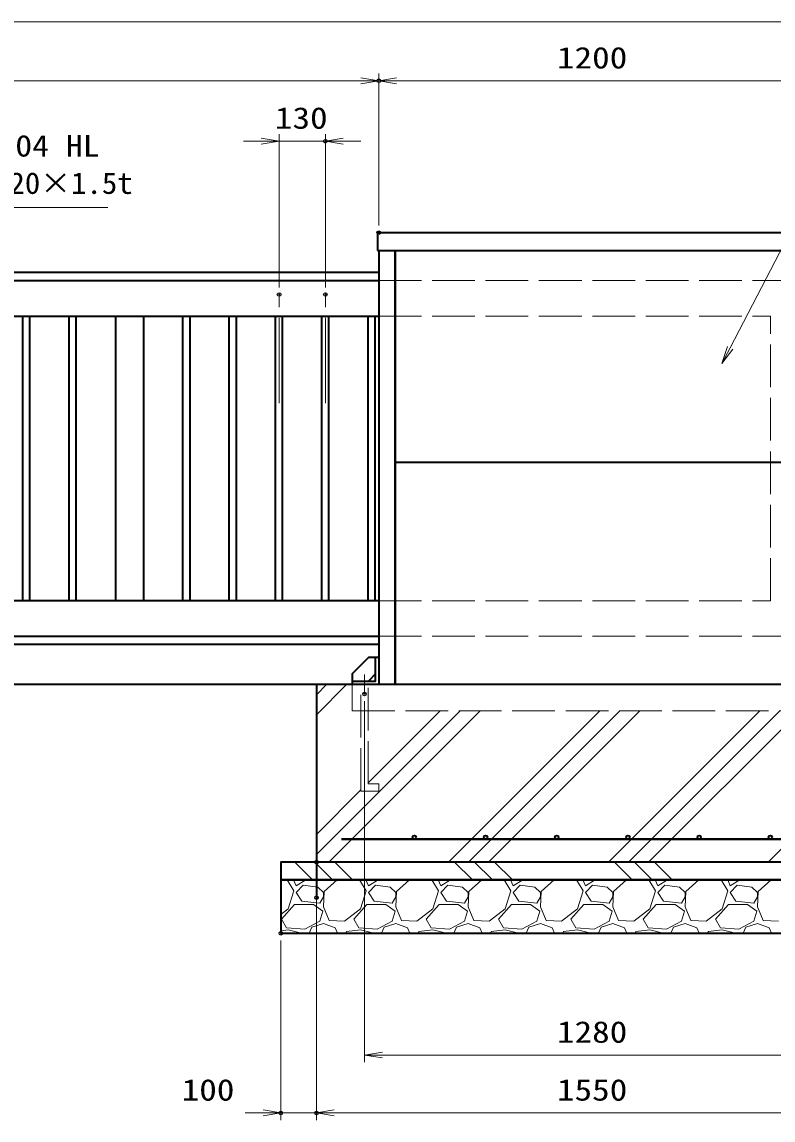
# Model space of a CAD drawing. Units: millimetres at full size, sheet at 1:20. Extents: x -5940 to 5940, y -4200 to 4200.
# Drawn here: x 517 to 2626, y -2095 to 993 of the extents above; entities that cross this region are included whole.
import ezdxf
from ezdxf.enums import TextEntityAlignment as Align

# ---------------------------------------------------------------- set-up
doc = ezdxf.new("R2010")
doc.units = ezdxf.units.MM
doc.header["$LTSCALE"] = 20
doc.header["$PDMODE"] = 32
doc.header["$PDSIZE"] = 10
doc.linetypes.add('DASHED', pattern=[7.5, 6, -1.5])
doc.linetypes.add('USER1', pattern=[18, 12, -1.5, 3, -1.5])
for name, color, linetype, lineweight in [('0-1_軸線', 200, 'USER1', 15), ('0-2_寸法線', 4, 'Continuous', 18), ('0-3_0', 7, 'Continuous', 18), ('0-5_外形線', 7, 'Continuous', 35), ('0-6_隠れ線', 140, 'DASHED', 18), ('0-7_細線', 2, 'Continuous', 35), ('0-C_ハッチング', 253, 'Continuous', 13)]:
    doc.layers.add(name, color=color, linetype=linetype, lineweight=lineweight)
doc.layers.add('0-4_Defpoints', color=7, linetype='Continuous')
doc.styles.add('ＭＳ ゴシック', font='')
doc.styles.get('ＭＳ ゴシック').set_extended_font_data('MS Gothic')

# ---------------------------------------------------------------- blocks, each defined once
blk = doc.blocks.new('_Open')
at = {"layer": '0-3_0'}
blk.add_line((-20, 3.333), (0, 0), dxfattribs=at)
blk.add_lwpolyline([(-20, -3.333), (0, 0), (-20, 0)], dxfattribs=at)
blk = doc.blocks.new('S18')
at = {"layer": '0-2_寸法線'}
for points in [[(5005954.5, 3489256.1), (4995843.3, 3489256.1), (4991619.1, 3481113.6), (4991158.6, 3480225.9)], [(4991471.2, 3481190.3), (4991158.6, 3480225.9), (4991767.1, 3481036.8)]]:
    blk.add_lwpolyline(points, dxfattribs=at)
at = {"layer": '0-2_寸法線', "color": 254, "style": 'ＭＳ ゴシック'}
for s, width, p in [('格子', 0.75, (4997103.3, 3493852.9)), ('SUS304 HL', 1.15, (4996959.3, 3491752.9)), ('30×20×1.5t', 1.05, (4996959.3, 3489652.9))]:
    blk.add_text(s, height=1212, dxfattribs=dict(at, width=width)).set_placement(p, align=Align.BOTTOM_LEFT)
blk = doc.blocks.new('S20')
at = {"layer": '0-2_寸法線'}
for points in [[(5060313.1, 3493995.8), (5047475.5, 3493995.8), (5040913.9, 3481365.1), (5040452.9, 3480477.7)], [(5040766, 3481441.9), (5040452.9, 3480477.7), (5041061.8, 3481288.3)]]:
    blk.add_lwpolyline(points, dxfattribs=at)
at = {"layer": '0-2_寸法線', "color": 254, "style": 'ＭＳ ゴシック'}
for s, width, p in [('戸袋カバ-', 0.8, (5048735.5, 3496492.7)), ('SUS304 1.2t HL', 1.15, (5048591.5, 3494392.7))]:
    blk.add_text(s, height=1212, dxfattribs=dict(at, width=width)).set_placement(p, align=Align.BOTTOM_LEFT)

msp = doc.modelspace()

# ---------------------------------------------------------------- linework, layer by layer
at = {"layer": '0-1_軸線'}
for p, q in [((1239.04, -79.01), (1239.04, 226.42)), ((1239.04, -79.01), (1239.04, 226.42)), ((1369.03, -79.01), (1369.03, 226.42)), ((1479.04, -841.43), (1479.04, -896.59))]:
    msp.add_line(p, q, dxfattribs=at)
at = {"layer": '0-2_寸法線'}
for p, q in [((-2480.96, 992.78), (2719.04, 992.78)), ((1519.04, 420.58), (1519.04, 847.45)), ((1519.04, 420.58), (1519.04, 847.45)), ((-2480.96, 827.45), (1519.04, 827.45)), ((1519.04, 827.45), (2719.04, 827.45)), ((1189.04, 657.41), (1139.04, 657.41)), ((1239.04, 246.42), (1239.04, 677.41)), ((1239.04, 657.41), (1369.03, 657.41)), ((1369.03, 246.42), (1369.03, 677.41)), ((1419.03, 657.41), (1469.03, 657.41)), ((1479.04, -916.59), (1479.04, -1931.68)), ((1344.04, -1389.42), (1344.04, -2094.51)), ((1344.04, -1489.42), (1344.04, -2094.51)), ((1244.04, -1589.42), (1244.04, -2094.51)), ((1479.04, -1911.68), (2759.04, -1911.68)), ((1194.04, -2074.51), (1144.04, -2074.51)), ((1344.04, -2074.51), (1244.04, -2074.51)), ((2894.04, -2074.51), (1344.04, -2074.51)), ((1394.04, -2074.51), (1444.04, -2074.51))]:
    msp.add_line(p, q, dxfattribs=at)
at = {"layer": '0-4_Defpoints'}
for p in [(1519.04, 827.45), (1369.03, 657.41), (1519.04, 400.58), (1239.04, 226.42), (1369.03, 226.42), (1479.04, -896.59), (1344.04, -1369.42), (1344.04, -1469.42), (1244.04, -1569.42), (1244.04, -2074.51), (1344.04, -2074.51)]:
    msp.add_point(p, dxfattribs=at)
at = {"layer": '0-5_外形線'}
for p, q in [((1515.14, 400.58), (2722.94, 400.58)), ((1515.14, 400.58), (1515.14, 350.58)), ((1515.14, 350.58), (2722.94, 350.58)), ((1519.04, 350.58), (1519.04, -869.42)), ((1564.04, 350.58), (1564.04, -869.42)), ((1565.04, 350.58), (1565.04, -869.42)), ((1519.04, 288.08), (-2480.96, 288.08)), ((-2480.96, 265.58), (1519.04, 265.58)), ((-2380.96, 165.58), (1519.04, 165.58)), ((519.04, -634.42), (519.04, 165.58)), ((539.04, -634.42), (539.04, 165.58)), ((649.04, -634.42), (649.04, 165.58)), ((669.04, -634.42), (669.04, 165.58)), ((779.04, 165.58), (779.04, -634.42)), ((859.04, -634.42), (859.04, 165.58)), ((969.04, -634.42), (969.04, 165.58)), ((989.04, -634.42), (989.04, 165.58)), ((1099.04, -634.42), (1099.04, 165.58)), ((1119.04, -634.42), (1119.04, 165.58)), ((1229.04, -634.42), (1229.04, 165.58)), ((1249.04, -634.42), (1249.04, 165.58)), ((1359.04, -634.42), (1359.04, 165.58)), ((1379.04, -634.42), (1379.04, 165.58)), ((1489.04, -634.42), (1489.04, 165.58)), ((1509.04, -634.42), (1509.04, 165.58)), ((1565.04, -244.42), (2673.04, -244.42)), ((1519.04, -634.42), (-2380.96, -634.42)), ((-2480.96, -734.42), (1519.04, -734.42)), ((-2380.96, -756.92), (1519.04, -756.92)), ((1510.04, -840.42), (1490.04, -860.42)), ((-2889.39, -869.42), (2919.04, -869.42))]:
    msp.add_line(p, q, dxfattribs=at)
for points in [[(1519.04, -794.42), (1490.04, -794.42), (1444.04, -840.42), (1444.04, -869.42)], [(1444.04, -860.42), (1510.04, -860.42), (1510.04, -794.42)]]:
    msp.add_lwpolyline(points, dxfattribs=at)
at = {"layer": '0-6_隠れ線'}
for p, q in [((1519.04, 265.58), (2719.04, 265.58)), ((1519.04, 165.58), (2619.04, 165.58)), ((2619.04, -634.42), (2619.04, 165.58)), ((1519.04, -634.42), (2619.04, -634.42)), ((1519.04, -734.42), (2719.04, -734.42)), ((1444.04, -869.42), (1444.04, -944.42)), ((1469.04, -1169.42), (1469.04, -869.42)), ((1489.04, -1149.42), (1489.04, -869.42)), ((1444.04, -944.42), (2794.04, -944.42)), ((1519.04, -1169.42), (1469.04, -1169.42)), ((1489.04, -1149.42), (1519.04, -1149.42)), ((1519.04, -1149.42), (1519.04, -1169.42))]:
    msp.add_line(p, q, dxfattribs=at)
at = {"layer": '0-7_細線'}
for p, q in [((1344.04, -869.42), (1344.04, -1469.42)), ((2824.04, -1304.42), (1414.04, -1304.42)), ((1414.04, -1304.42), (2824.04, -1304.42)), ((1907.32, -1304.42), (1899.55, -1304.42))]:
    msp.add_line(p, q, dxfattribs=at)
for points in [[(1244.04, -1419.42), (2994.04, -1419.42), (2994.04, -1369.42), (1244.04, -1369.42)], [(1244.04, -1569.42), (2994.04, -1569.42), (2994.04, -1419.42), (1244.04, -1419.42)]]:
    msp.add_lwpolyline(points, close=True, dxfattribs=at)
for centre in [(1619.04, -1299.42), (1819.04, -1299.42), (2019.04, -1299.42), (2219.04, -1299.42), (2419.04, -1299.42), (2619.04, -1299.42)]:
    msp.add_circle(centre, 5, dxfattribs=at)
at = {"layer": '0-C_ハッチング'}
for p, q in [((1344.04, -954.82), (1429.44, -869.42)), ((1344.04, -898.69), (1373.31, -869.42)), ((1344.04, -1347.7), (1747.32, -944.42)), ((1378.45, -1369.42), (1803.45, -944.42)), ((1489.04, -1146.58), (1691.2, -944.42)), ((1715.21, -1369.42), (2140.21, -944.42)), ((1771.34, -1369.42), (2196.34, -944.42)), ((1827.46, -1369.42), (2252.46, -944.42)), ((2164.22, -1369.42), (2589.22, -944.42)), ((2220.35, -1369.42), (2645.35, -944.42)), ((2276.47, -1369.42), (2701.47, -944.42)), ((2613.23, -1369.42), (2894.04, -1088.62)), ((1344.04, -1291.58), (1469.04, -1166.58)), ((1282.98, -1369.42), (1332.98, -1419.42)), ((1339.1, -1369.42), (1389.1, -1419.42)), ((1395.23, -1369.42), (1445.23, -1419.42)), ((1731.99, -1369.42), (1781.99, -1419.42)), ((1788.11, -1369.42), (1838.11, -1419.42)), ((1844.24, -1369.42), (1894.24, -1419.42)), ((2181, -1369.42), (2231, -1419.42)), ((2237.13, -1369.42), (2287.13, -1419.42)), ((2293.25, -1369.42), (2343.25, -1419.42)), ((1280.44, -1450.28), (1261.58, -1419.42)), ((1279.88, -1419.42), (1286.53, -1436.05)), ((1286.53, -1436.05), (1314.25, -1419.42)), ((1401.8, -1419.42), (1365.78, -1452.31)), ((1483.64, -1450.28), (1464.78, -1419.42)), ((1483.08, -1419.42), (1489.73, -1436.05)), ((1489.73, -1436.05), (1517.45, -1419.42)), ((1605, -1419.42), (1568.98, -1452.31)), ((1686.84, -1450.28), (1667.98, -1419.42)), ((1686.28, -1419.42), (1692.93, -1436.05)), ((1692.93, -1436.05), (1720.65, -1419.42)), ((1808.2, -1419.42), (1772.18, -1452.31)), ((1890.04, -1450.28), (1871.18, -1419.42)), ((1889.48, -1419.42), (1896.13, -1436.05)), ((1896.13, -1436.05), (1923.85, -1419.42)), ((2011.4, -1419.42), (1975.38, -1452.31)), ((2093.24, -1450.28), (2074.38, -1419.42)), ((2092.68, -1419.42), (2099.33, -1436.05)), ((2099.33, -1436.05), (2127.05, -1419.42)), ((2214.6, -1419.42), (2178.58, -1452.31)), ((2296.44, -1450.28), (2277.58, -1419.42)), ((2295.88, -1419.42), (2302.53, -1436.05)), ((2302.53, -1436.05), (2330.25, -1419.42)), ((2417.8, -1419.42), (2381.78, -1452.31)), ((2499.64, -1450.28), (2480.78, -1419.42)), ((2499.08, -1419.42), (2505.73, -1436.05)), ((2505.73, -1436.05), (2533.45, -1419.42)), ((2621, -1419.42), (2584.98, -1452.31)), ((1264.18, -1501.08), (1280.44, -1450.28)), ((1306.85, -1434.02), (1286.53, -1454.34)), ((1347.49, -1440.12), (1306.85, -1434.02)), ((1363.75, -1454.34), (1347.49, -1440.12)), ((1467.38, -1501.08), (1483.64, -1450.28)), ((1510.05, -1434.02), (1489.73, -1454.34)), ((1550.69, -1440.12), (1510.05, -1434.02)), ((1566.95, -1454.34), (1550.69, -1440.12)), ((1670.58, -1501.08), (1686.84, -1450.28)), ((1713.25, -1434.02), (1692.93, -1454.34)), ((1753.89, -1440.12), (1713.25, -1434.02)), ((1770.15, -1454.34), (1753.89, -1440.12)), ((1873.78, -1501.08), (1890.04, -1450.28)), ((1916.45, -1434.02), (1896.13, -1454.34)), ((1957.09, -1440.12), (1916.45, -1434.02)), ((1973.35, -1454.34), (1957.09, -1440.12)), ((2076.98, -1501.08), (2093.24, -1450.28)), ((2119.65, -1434.02), (2099.33, -1454.34)), ((2160.29, -1440.12), (2119.65, -1434.02)), ((2176.55, -1454.34), (2160.29, -1440.12)), ((2280.18, -1501.08), (2296.44, -1450.28)), ((2322.85, -1434.02), (2302.53, -1454.34)), ((2363.49, -1440.12), (2322.85, -1434.02)), ((2379.75, -1454.34), (2363.49, -1440.12)), ((2483.38, -1501.08), (2499.64, -1450.28)), ((2526.05, -1434.02), (2505.73, -1454.34)), ((2566.69, -1440.12), (2526.05, -1434.02)), ((2582.95, -1454.34), (2566.69, -1440.12)), ((1286.53, -1454.34), (1302.79, -1478.72)), ((1302.79, -1478.72), (1353.59, -1484.82)), ((1353.59, -1484.82), (1363.75, -1466.53)), ((1365.78, -1452.31), (1363.75, -1494.98)), ((1363.75, -1466.53), (1363.75, -1454.34)), ((1489.73, -1454.34), (1505.99, -1478.72)), ((1505.99, -1478.72), (1556.79, -1484.82)), ((1556.79, -1484.82), (1566.95, -1466.53)), ((1568.98, -1452.31), (1566.95, -1494.98)), ((1566.95, -1466.53), (1566.95, -1454.34)), ((1692.93, -1454.34), (1709.19, -1478.72)), ((1709.19, -1478.72), (1759.99, -1484.82)), ((1759.99, -1484.82), (1770.15, -1466.53)), ((1772.18, -1452.31), (1770.15, -1494.98)), ((1770.15, -1466.53), (1770.15, -1454.34)), ((1896.13, -1454.34), (1912.39, -1478.72)), ((1912.39, -1478.72), (1963.19, -1484.82)), ((1963.19, -1484.82), (1973.35, -1466.53)), ((1975.38, -1452.31), (1973.35, -1494.98)), ((1973.35, -1466.53), (1973.35, -1454.34)), ((2099.33, -1454.34), (2115.59, -1478.72)), ((2115.59, -1478.72), (2166.39, -1484.82)), ((2166.39, -1484.82), (2176.55, -1466.53)), ((2178.58, -1452.31), (2176.55, -1494.98)), ((2176.55, -1466.53), (2176.55, -1454.34)), ((2302.53, -1454.34), (2318.79, -1478.72)), ((2318.79, -1478.72), (2369.59, -1484.82)), ((2369.59, -1484.82), (2379.75, -1466.53)), ((2381.78, -1452.31), (2379.75, -1494.98)), ((2379.75, -1466.53), (2379.75, -1454.34)), ((2505.73, -1454.34), (2521.99, -1478.72)), ((2521.99, -1478.72), (2572.79, -1484.82)), ((2572.79, -1484.82), (2582.95, -1466.53)), ((2584.98, -1452.31), (2582.95, -1494.98)), ((2582.95, -1466.53), (2582.95, -1454.34)), ((1244.04, -1516.64), (1264.18, -1501.08)), ((1245.89, -1529.52), (1282.47, -1488.88)), ((1282.47, -1488.88), (1335.3, -1488.88)), ((1335.3, -1488.88), (1361.72, -1507.17)), ((1361.72, -1507.17), (1353.59, -1535.62)), ((1363.75, -1494.98), (1380.01, -1533.59)), ((1422.68, -1535.62), (1467.38, -1501.08)), ((1449.09, -1529.52), (1485.67, -1488.88)), ((1485.67, -1488.88), (1538.5, -1488.88)), ((1538.5, -1488.88), (1564.92, -1507.17)), ((1564.92, -1507.17), (1556.79, -1535.62)), ((1566.95, -1494.98), (1583.21, -1533.59)), ((1625.88, -1535.62), (1670.58, -1501.08)), ((1652.29, -1529.52), (1688.87, -1488.88)), ((1688.87, -1488.88), (1741.7, -1488.88)), ((1741.7, -1488.88), (1768.12, -1507.17)), ((1768.12, -1507.17), (1759.99, -1535.62)), ((1770.15, -1494.98), (1786.41, -1533.59)), ((1829.08, -1535.62), (1873.78, -1501.08)), ((1855.49, -1529.52), (1892.07, -1488.88)), ((1892.07, -1488.88), (1944.9, -1488.88)), ((1944.9, -1488.88), (1971.32, -1507.17)), ((1971.32, -1507.17), (1963.19, -1535.62)), ((1973.35, -1494.98), (1989.61, -1533.59)), ((2032.28, -1535.62), (2076.98, -1501.08)), ((2058.69, -1529.52), (2095.27, -1488.88)), ((2095.27, -1488.88), (2148.1, -1488.88)), ((2148.1, -1488.88), (2174.52, -1507.17)), ((2174.52, -1507.17), (2166.39, -1535.62)), ((2176.55, -1494.98), (2192.81, -1533.59)), ((2235.48, -1535.62), (2280.18, -1501.08)), ((2261.89, -1529.52), (2298.47, -1488.88)), ((2298.47, -1488.88), (2351.3, -1488.88)), ((2351.3, -1488.88), (2377.72, -1507.17)), ((2377.72, -1507.17), (2369.59, -1535.62)), ((2379.75, -1494.98), (2396.01, -1533.59)), ((2438.68, -1535.62), (2483.38, -1501.08)), ((2465.09, -1529.52), (2501.67, -1488.88)), ((2501.67, -1488.88), (2554.5, -1488.88)), ((2554.5, -1488.88), (2580.92, -1507.17)), ((2580.92, -1507.17), (2572.79, -1535.62)), ((2582.95, -1494.98), (2599.21, -1533.59)), ((1260.12, -1553.91), (1245.89, -1529.52)), ((1353.59, -1535.62), (1310.92, -1557.97)), ((1331.24, -1551.88), (1363.75, -1541.72)), ((1363.75, -1541.72), (1396.26, -1553.91)), ((1380.01, -1533.59), (1422.68, -1535.62)), ((1463.32, -1553.91), (1449.09, -1529.52)), ((1556.79, -1535.62), (1514.12, -1557.97)), ((1534.44, -1551.88), (1566.95, -1541.72)), ((1566.95, -1541.72), (1599.46, -1553.91)), ((1583.21, -1533.59), (1625.88, -1535.62)), ((1666.52, -1553.91), (1652.29, -1529.52)), ((1759.99, -1535.62), (1717.32, -1557.97)), ((1737.64, -1551.88), (1770.15, -1541.72)), ((1770.15, -1541.72), (1802.66, -1553.91)), ((1786.41, -1533.59), (1829.08, -1535.62)), ((1869.72, -1553.91), (1855.49, -1529.52)), ((1963.19, -1535.62), (1920.52, -1557.97)), ((1940.84, -1551.88), (1973.35, -1541.72)), ((1973.35, -1541.72), (2005.86, -1553.91)), ((1989.61, -1533.59), (2032.28, -1535.62)), ((2072.92, -1553.91), (2058.69, -1529.52)), ((2166.39, -1535.62), (2123.72, -1557.97)), ((2144.04, -1551.88), (2176.55, -1541.72)), ((2176.55, -1541.72), (2209.06, -1553.91)), ((2192.81, -1533.59), (2235.48, -1535.62)), ((2276.12, -1553.91), (2261.89, -1529.52)), ((2369.59, -1535.62), (2326.92, -1557.97)), ((2347.24, -1551.88), (2379.75, -1541.72)), ((2379.75, -1541.72), (2412.26, -1553.91)), ((2396.01, -1533.59), (2438.68, -1535.62)), ((2479.32, -1553.91), (2465.09, -1529.52)), ((2572.79, -1535.62), (2530.12, -1557.97)), ((2550.44, -1551.88), (2582.95, -1541.72)), ((2582.95, -1541.72), (2615.46, -1553.91)), ((2599.21, -1533.59), (2641.88, -1535.62)), ((1264.18, -1560), (1244.04, -1562.12)), ((1310.92, -1557.97), (1260.12, -1553.91)), ((1301.84, -1569.42), (1264.18, -1560)), ((1323.72, -1569.42), (1331.24, -1551.88)), ((1396.26, -1553.91), (1403.42, -1569.42)), ((1426.77, -1569.42), (1428.77, -1564.07)), ((1467.38, -1560), (1428.77, -1564.07)), ((1514.12, -1557.97), (1463.32, -1553.91)), ((1505.04, -1569.42), (1467.38, -1560)), ((1526.92, -1569.42), (1534.44, -1551.88)), ((1599.46, -1553.91), (1606.62, -1569.42)), ((1629.97, -1569.42), (1631.97, -1564.07)), ((1670.58, -1560), (1631.97, -1564.07)), ((1717.32, -1557.97), (1666.52, -1553.91)), ((1708.24, -1569.42), (1670.58, -1560)), ((1730.12, -1569.42), (1737.64, -1551.88)), ((1802.66, -1553.91), (1809.82, -1569.42)), ((1833.17, -1569.42), (1835.17, -1564.07)), ((1873.78, -1560), (1835.17, -1564.07)), ((1920.52, -1557.97), (1869.72, -1553.91)), ((1911.44, -1569.42), (1873.78, -1560)), ((1933.32, -1569.42), (1940.84, -1551.88)), ((2005.86, -1553.91), (2013.02, -1569.42)), ((2036.37, -1569.42), (2038.37, -1564.07)), ((2076.98, -1560), (2038.37, -1564.07)), ((2123.72, -1557.97), (2072.92, -1553.91)), ((2114.64, -1569.42), (2076.98, -1560)), ((2136.52, -1569.42), (2144.04, -1551.88)), ((2209.06, -1553.91), (2216.22, -1569.42)), ((2239.57, -1569.42), (2241.57, -1564.07)), ((2280.18, -1560), (2241.57, -1564.07)), ((2326.92, -1557.97), (2276.12, -1553.91)), ((2317.84, -1569.42), (2280.18, -1560)), ((2339.72, -1569.42), (2347.24, -1551.88)), ((2412.26, -1553.91), (2419.42, -1569.42)), ((2442.77, -1569.42), (2444.77, -1564.07)), ((2483.38, -1560), (2444.77, -1564.07)), ((2530.12, -1557.97), (2479.32, -1553.91)), ((2521.04, -1569.42), (2483.38, -1560)), ((2542.92, -1569.42), (2550.44, -1551.88)), ((2615.46, -1553.91), (2622.62, -1569.42))]:
    msp.add_line(p, q, dxfattribs=at)

# ---------------------------------------------------------------- block references
at = {"layer": '0-2_寸法線'}
for name, p, xscale, yscale in [('S20', (-249539.57, -173991.45), 0.05, 0.05), ('_Open', (1519.04, 827.45), 2.5, 2.5), ('S18', (-249539.57, -173991.45), 0.05, 0.05), ('_Open', (1239.04, 657.41), 2.5, 2.5), ('_Open', (1244.04, -2074.51), 2.5, 2.5)]:
    msp.add_blockref(name, p, dxfattribs=dict(at, xscale=xscale, yscale=yscale))
at = {"layer": '0-2_寸法線', "xscale": 2.5, "yscale": 2.5, "rotation": 180}
for p in [(1519.04, 827.45), (1369.03, 657.41), (1479.04, -1911.68), (1344.04, -2074.51), (1344.04, -2074.51)]:
    msp.add_blockref('_Open', p, dxfattribs=at)

# ---------------------------------------------------------------- texts
at = {"layer": '0-2_寸法線', "color": 254, "style": 'ＭＳ ゴシック', "width": 1.2}
for s, p in [('1200', (2019.44, 843.79)), ('130', (1227.12, 674.42)), ('1280', (2019.44, -1895.33)), ('100', (965.28, -2058.17)), ('1550', (2019.44, -2058.17))]:
    msp.add_text(s, height=60.56, dxfattribs=at).set_placement(p, align=Align.BOTTOM_LEFT)

doc.saveas('drawing.dxf')
